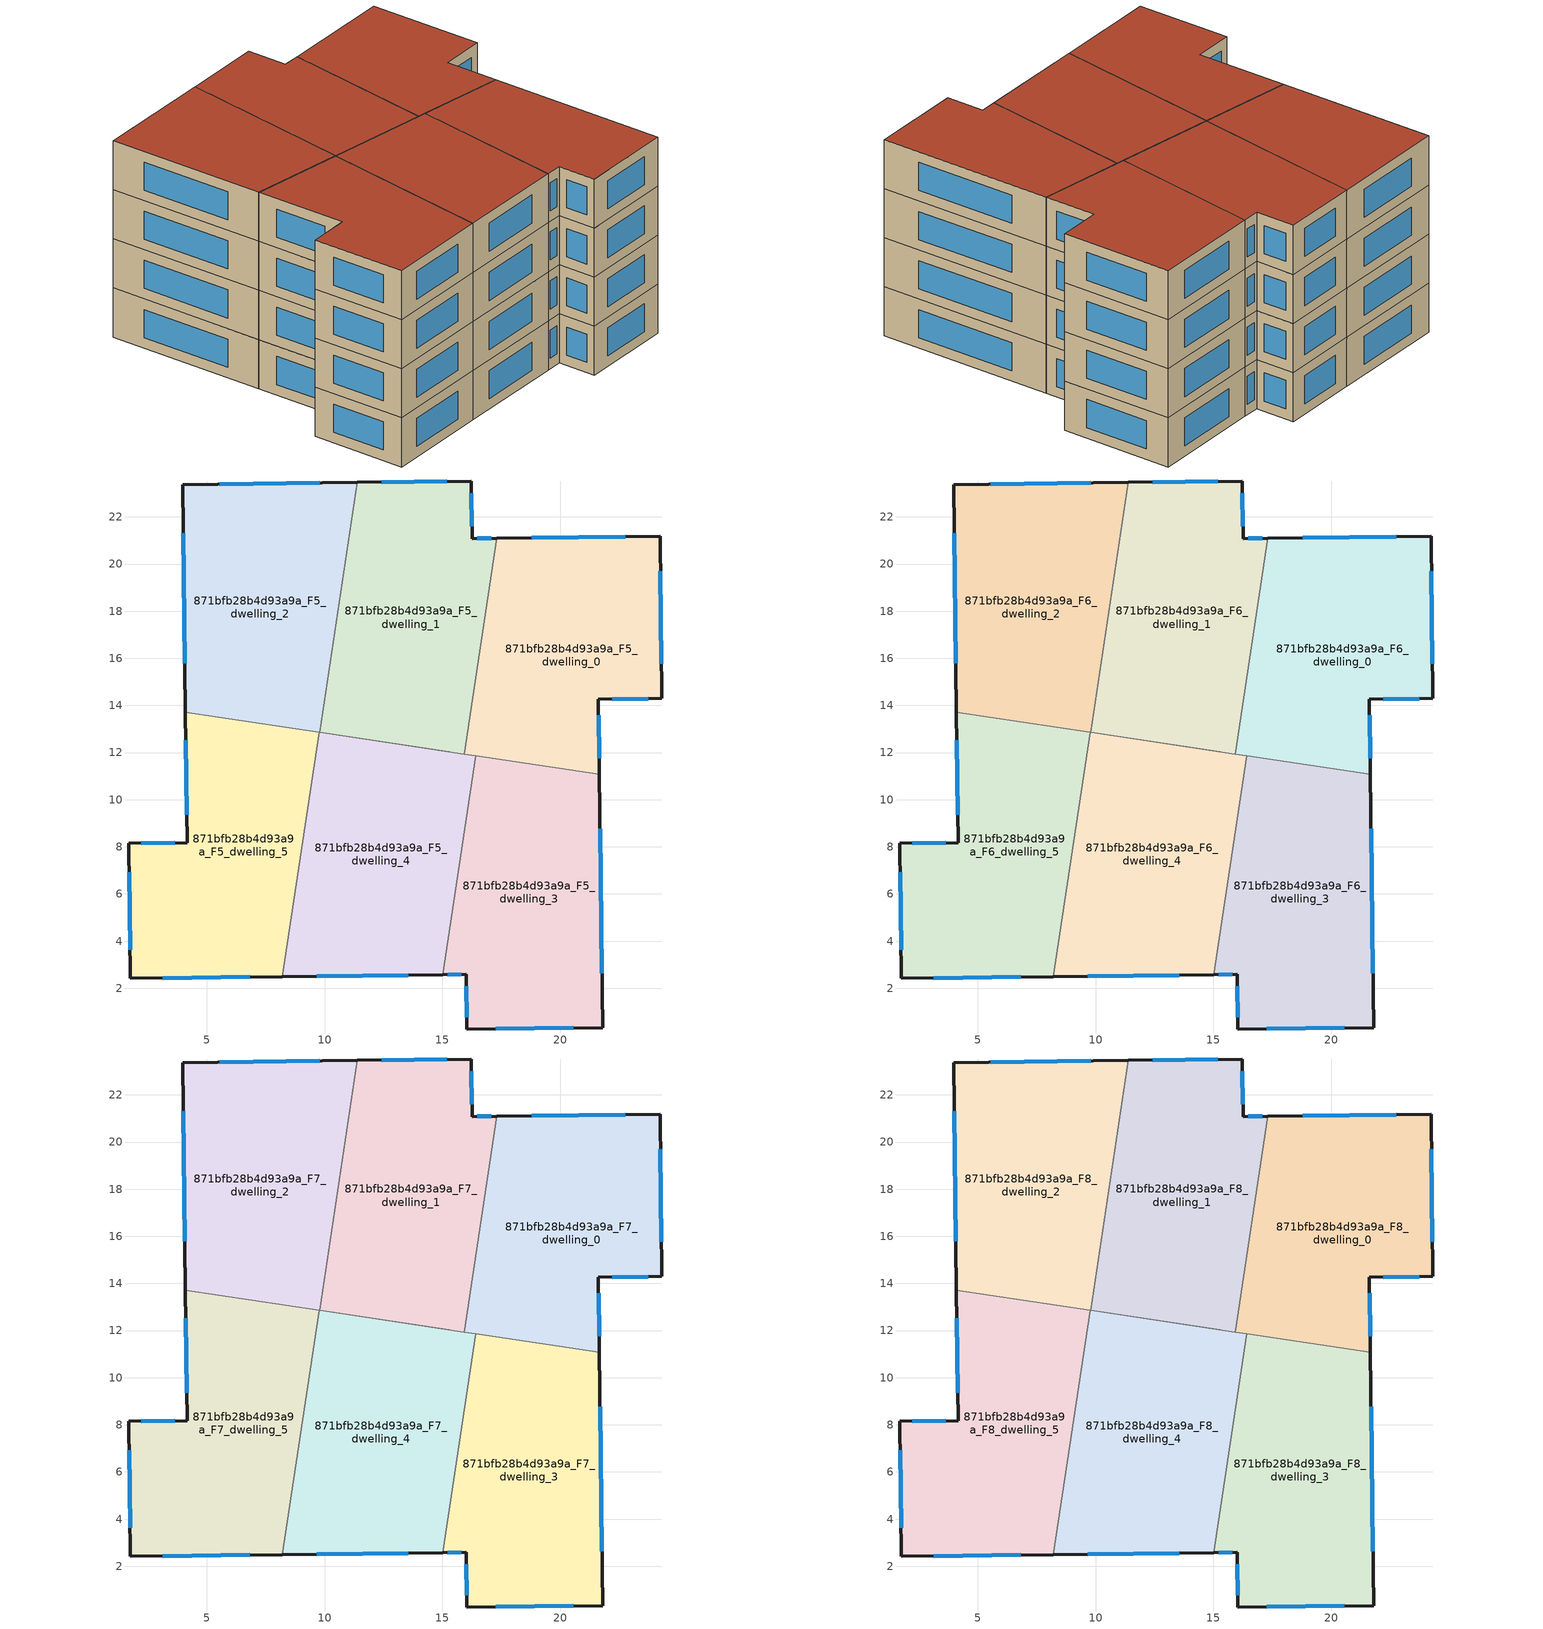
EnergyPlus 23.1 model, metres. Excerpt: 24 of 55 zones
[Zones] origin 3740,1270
871bfb28b4d93a9a_F5_dwelling_0
 floor to 871bfb28b4d93a9a_F4_dwelling_0 (EU_floor_Construction): 24.24,21.18 24.31,14.29 21.62,14.26 21.66,11.07 15.93,11.93 17.31,21.09 z15
 wall outside (EU_wall_Construction): 21.66,11.07 21.62,14.26 24.31,14.29 24.24,21.18 17.31,21.09 z15:18
 wall to 871bfb28b4d93a9a_F5_dwelling_1 (EU_wall_Construction): 17.31,21.09 15.93,11.93 z15:18
 wall to 871bfb28b4d93a9a_F5_dwelling_3 (EU_wall_Construction): 16.41,11.86 21.66,11.07 z15:18
 wall to 871bfb28b4d93a9a_F5_dwelling_4 (EU_wall_Construction): 15.93,11.93 16.41,11.86 z15:18
 window (EU_Window_Construction): 21.65,11.76 21.63,13.58 / 22.75,21.16 18.79,21.11 / 24.3,15.77 24.25,19.7 / 22.2,14.27 23.74,14.29 z15.64:17.36
871bfb28b4d93a9a_F5_dwelling_1
 floor to 871bfb28b4d93a9a_F4_dwelling_1 (EU_floor_Construction): 16.23,23.52 16.26,21.08 17.31,21.09 15.93,11.93 9.79,12.86 11.38,23.46 z15
 wall outside (EU_wall_Construction): 17.31,21.09 16.26,21.08 16.23,23.52 11.38,23.46 z15:18
 wall to 871bfb28b4d93a9a_F5_dwelling_2 (EU_wall_Construction): 11.38,23.46 9.79,12.86 z15:18
 wall to 871bfb28b4d93a9a_F5_dwelling_4 (EU_wall_Construction): 9.79,12.86 15.93,11.93 z15:18
 window (EU_Window_Construction): 15.19,23.51 12.42,23.48 / 16.25,21.61 16.23,23 / 17.08,21.09 16.48,21.08 z15.64:17.36
871bfb28b4d93a9a_F5_dwelling_2
 floor to 871bfb28b4d93a9a_F4_dwelling_2 (EU_floor_Construction): 11.38,23.46 9.79,12.86 4.09,13.71 3.97,23.37 z15
 wall outside (EU_wall_Construction): 11.38,23.46 3.97,23.37 4.09,13.71 z15:18
 wall to 871bfb28b4d93a9a_F5_dwelling_5 (EU_wall_Construction): 4.09,13.71 9.77,12.86 z15:18
 wall adiabatic (EU_wall_Construction): 9.79,12.86 15.28,12.03 / 9.79,12.86 15.28,12.03 z15:18
 wall to 871bfb28b4d93a9a_F5_dwelling_4 (EU_wall_Construction): 9.77,12.86 9.79,12.86 z15:18
 window (EU_Window_Construction): 4,21.3 4.07,15.78 / 9.8,23.44 5.56,23.39 z15.64:17.36
871bfb28b4d93a9a_F5_dwelling_3
 floor to 871bfb28b4d93a9a_F4_dwelling_3 (EU_floor_Construction): 21.66,11.07 21.79,0.33 16.04,0.27 16.02,2.59 15.02,2.58 16.41,11.86 z15
 wall outside (EU_wall_Construction): 15.02,2.58 16.02,2.59 16.04,0.27 21.79,0.33 21.66,11.07 z15:18
 wall to 871bfb28b4d93a9a_F5_dwelling_4 (EU_wall_Construction): 16.41,11.86 15.02,2.58 z15:18
 window (EU_Window_Construction): 21.77,2.63 21.69,8.77 / 17.27,0.28 20.56,0.32 / 16.02,2.09 16.03,0.77 / 15.23,2.58 15.8,2.59 z15.64:17.36
871bfb28b4d93a9a_F5_dwelling_4
 floor to 871bfb28b4d93a9a_F4_dwelling_4 (EU_floor_Construction): 16.41,11.86 15.02,2.58 8.22,2.5 9.77,12.86 z15
 wall outside (EU_wall_Construction): 8.22,2.5 15.02,2.58 z15:18
 wall to 871bfb28b4d93a9a_F5_dwelling_5 (EU_wall_Construction): 9.77,12.86 8.22,2.5 z15:18
 window (EU_Window_Construction): 9.67,2.51 13.56,2.56 z15.64:17.36
871bfb28b4d93a9a_F5_dwelling_5
 floor to 871bfb28b4d93a9a_F4_dwelling_5 (EU_floor_Construction): 9.77,12.86 8.22,2.5 1.76,2.42 1.69,8.14 4.16,8.17 4.09,13.71 z15
 wall outside (EU_wall_Construction): 4.09,13.71 4.16,8.17 1.69,8.14 1.76,2.42 8.22,2.5 z15:18
 window (EU_Window_Construction): 4.11,12.53 4.15,9.36 / 3.14,2.43 6.83,2.48 / 1.7,6.92 1.75,3.64 / 3.63,8.17 2.22,8.15 z15.64:17.36
871bfb28b4d93a9a_F6_dwelling_0
 floor to 871bfb28b4d93a9a_F5_dwelling_0 (EU_floor_Construction): 24.24,21.18 24.31,14.29 21.62,14.26 21.66,11.07 15.93,11.93 17.31,21.09 z18
 wall outside (EU_wall_Construction): 21.66,11.07 21.62,14.26 24.31,14.29 24.24,21.18 17.31,21.09 z18:21
 wall to 871bfb28b4d93a9a_F6_dwelling_1 (EU_wall_Construction): 17.31,21.09 15.93,11.93 z18:21
 wall to 871bfb28b4d93a9a_F6_dwelling_3 (EU_wall_Construction): 16.41,11.86 21.66,11.07 z18:21
 wall to 871bfb28b4d93a9a_F6_dwelling_4 (EU_wall_Construction): 15.93,11.93 16.41,11.86 z18:21
 window (EU_Window_Construction): 21.65,11.76 21.63,13.58 / 22.75,21.16 18.79,21.11 / 24.3,15.77 24.25,19.7 / 22.2,14.27 23.74,14.29 z18.64:20.36
871bfb28b4d93a9a_F6_dwelling_1
 floor to 871bfb28b4d93a9a_F5_dwelling_1 (EU_floor_Construction): 16.23,23.52 16.26,21.08 17.31,21.09 15.93,11.93 9.79,12.86 11.38,23.46 z18
 wall outside (EU_wall_Construction): 17.31,21.09 16.26,21.08 16.23,23.52 11.38,23.46 z18:21
 wall to 871bfb28b4d93a9a_F6_dwelling_2 (EU_wall_Construction): 11.38,23.46 9.79,12.86 z18:21
 wall to 871bfb28b4d93a9a_F6_dwelling_4 (EU_wall_Construction): 9.79,12.86 15.93,11.93 z18:21
 window (EU_Window_Construction): 15.19,23.51 12.42,23.48 / 16.25,21.61 16.23,23 / 17.08,21.09 16.48,21.08 z18.64:20.36
871bfb28b4d93a9a_F6_dwelling_2
 floor to 871bfb28b4d93a9a_F5_dwelling_2 (EU_floor_Construction): 11.38,23.46 9.79,12.86 4.09,13.71 3.97,23.37 z18
 wall outside (EU_wall_Construction): 11.38,23.46 3.97,23.37 4.09,13.71 z18:21
 wall to 871bfb28b4d93a9a_F6_dwelling_5 (EU_wall_Construction): 4.09,13.71 9.77,12.86 z18:21
 wall adiabatic (EU_wall_Construction): 9.79,12.86 15.28,12.03 / 9.79,12.86 15.28,12.03 z18:21
 wall to 871bfb28b4d93a9a_F6_dwelling_4 (EU_wall_Construction): 9.77,12.86 9.79,12.86 z18:21
 window (EU_Window_Construction): 4,21.3 4.07,15.78 / 9.8,23.44 5.56,23.39 z18.64:20.36
871bfb28b4d93a9a_F6_dwelling_3
 floor to 871bfb28b4d93a9a_F5_dwelling_3 (EU_floor_Construction): 21.66,11.07 21.79,0.33 16.04,0.27 16.02,2.59 15.02,2.58 16.41,11.86 z18
 wall outside (EU_wall_Construction): 15.02,2.58 16.02,2.59 16.04,0.27 21.79,0.33 21.66,11.07 z18:21
 wall to 871bfb28b4d93a9a_F6_dwelling_4 (EU_wall_Construction): 16.41,11.86 15.02,2.58 z18:21
 window (EU_Window_Construction): 21.77,2.63 21.69,8.77 / 17.27,0.28 20.56,0.32 / 16.02,2.09 16.03,0.77 / 15.23,2.58 15.8,2.59 z18.64:20.36
871bfb28b4d93a9a_F6_dwelling_4
 floor to 871bfb28b4d93a9a_F5_dwelling_4 (EU_floor_Construction): 16.41,11.86 15.02,2.58 8.22,2.5 9.77,12.86 z18
 wall outside (EU_wall_Construction): 8.22,2.5 15.02,2.58 z18:21
 wall to 871bfb28b4d93a9a_F6_dwelling_5 (EU_wall_Construction): 9.77,12.86 8.22,2.5 z18:21
 window (EU_Window_Construction): 9.67,2.51 13.56,2.56 z18.64:20.36
871bfb28b4d93a9a_F6_dwelling_5
 floor to 871bfb28b4d93a9a_F5_dwelling_5 (EU_floor_Construction): 9.77,12.86 8.22,2.5 1.76,2.42 1.69,8.14 4.16,8.17 4.09,13.71 z18
 wall outside (EU_wall_Construction): 4.09,13.71 4.16,8.17 1.69,8.14 1.76,2.42 8.22,2.5 z18:21
 window (EU_Window_Construction): 4.11,12.53 4.15,9.36 / 3.14,2.43 6.83,2.48 / 1.7,6.92 1.75,3.64 / 3.63,8.17 2.22,8.15 z18.64:20.36
871bfb28b4d93a9a_F7_dwelling_0
 floor to 871bfb28b4d93a9a_F6_dwelling_0 (EU_floor_Construction): 24.24,21.18 24.31,14.29 21.62,14.26 21.66,11.07 15.93,11.93 17.31,21.09 z21
 wall outside (EU_wall_Construction): 21.66,11.07 21.62,14.26 24.31,14.29 24.24,21.18 17.31,21.09 z21:24
 wall to 871bfb28b4d93a9a_F7_dwelling_1 (EU_wall_Construction): 17.31,21.09 15.93,11.93 z21:24
 wall to 871bfb28b4d93a9a_F7_dwelling_3 (EU_wall_Construction): 16.41,11.86 21.66,11.07 z21:24
 wall to 871bfb28b4d93a9a_F7_dwelling_4 (EU_wall_Construction): 15.93,11.93 16.41,11.86 z21:24
 window (EU_Window_Construction): 21.65,11.76 21.63,13.58 / 22.75,21.16 18.79,21.11 / 24.3,15.77 24.25,19.7 / 22.2,14.27 23.74,14.29 z21.64:23.36
871bfb28b4d93a9a_F7_dwelling_1
 floor to 871bfb28b4d93a9a_F6_dwelling_1 (EU_floor_Construction): 16.23,23.52 16.26,21.08 17.31,21.09 15.93,11.93 9.79,12.86 11.38,23.46 z21
 wall outside (EU_wall_Construction): 17.31,21.09 16.26,21.08 16.23,23.52 11.38,23.46 z21:24
 wall to 871bfb28b4d93a9a_F7_dwelling_2 (EU_wall_Construction): 11.38,23.46 9.79,12.86 z21:24
 wall to 871bfb28b4d93a9a_F7_dwelling_4 (EU_wall_Construction): 9.79,12.86 15.93,11.93 z21:24
 window (EU_Window_Construction): 15.19,23.51 12.42,23.48 / 16.25,21.61 16.23,23 / 17.08,21.09 16.48,21.08 z21.64:23.36
871bfb28b4d93a9a_F7_dwelling_2
 floor to 871bfb28b4d93a9a_F6_dwelling_2 (EU_floor_Construction): 11.38,23.46 9.79,12.86 4.09,13.71 3.97,23.37 z21
 wall outside (EU_wall_Construction): 11.38,23.46 3.97,23.37 4.09,13.71 z21:24
 wall to 871bfb28b4d93a9a_F7_dwelling_5 (EU_wall_Construction): 4.09,13.71 9.77,12.86 z21:24
 wall adiabatic (EU_wall_Construction): 9.79,12.86 15.28,12.03 / 9.79,12.86 15.28,12.03 z21:24
 wall to 871bfb28b4d93a9a_F7_dwelling_4 (EU_wall_Construction): 9.77,12.86 9.79,12.86 z21:24
 window (EU_Window_Construction): 4,21.3 4.07,15.78 / 9.8,23.44 5.56,23.39 z21.64:23.36
871bfb28b4d93a9a_F7_dwelling_3
 floor to 871bfb28b4d93a9a_F6_dwelling_3 (EU_floor_Construction): 21.66,11.07 21.79,0.33 16.04,0.27 16.02,2.59 15.02,2.58 16.41,11.86 z21
 wall outside (EU_wall_Construction): 15.02,2.58 16.02,2.59 16.04,0.27 21.79,0.33 21.66,11.07 z21:24
 wall to 871bfb28b4d93a9a_F7_dwelling_4 (EU_wall_Construction): 16.41,11.86 15.02,2.58 z21:24
 window (EU_Window_Construction): 21.77,2.63 21.69,8.77 / 17.27,0.28 20.56,0.32 / 16.02,2.09 16.03,0.77 / 15.23,2.58 15.8,2.59 z21.64:23.36
871bfb28b4d93a9a_F7_dwelling_4
 floor to 871bfb28b4d93a9a_F6_dwelling_4 (EU_floor_Construction): 16.41,11.86 15.02,2.58 8.22,2.5 9.77,12.86 z21
 wall outside (EU_wall_Construction): 8.22,2.5 15.02,2.58 z21:24
 wall to 871bfb28b4d93a9a_F7_dwelling_5 (EU_wall_Construction): 9.77,12.86 8.22,2.5 z21:24
 window (EU_Window_Construction): 9.67,2.51 13.56,2.56 z21.64:23.36
871bfb28b4d93a9a_F7_dwelling_5
 floor to 871bfb28b4d93a9a_F6_dwelling_5 (EU_floor_Construction): 9.77,12.86 8.22,2.5 1.76,2.42 1.69,8.14 4.16,8.17 4.09,13.71 z21
 wall outside (EU_wall_Construction): 4.09,13.71 4.16,8.17 1.69,8.14 1.76,2.42 8.22,2.5 z21:24
 window (EU_Window_Construction): 4.11,12.53 4.15,9.36 / 3.14,2.43 6.83,2.48 / 1.7,6.92 1.75,3.64 / 3.63,8.17 2.22,8.15 z21.64:23.36
871bfb28b4d93a9a_F8_dwelling_0
 floor to 871bfb28b4d93a9a_F7_dwelling_0 (EU_floor_Construction): 24.24,21.18 24.31,14.29 21.62,14.26 21.66,11.07 15.93,11.93 17.31,21.09 z24
 wall outside (EU_wall_Construction): 21.66,11.07 21.62,14.26 24.31,14.29 24.24,21.18 17.31,21.09 z24:27
 wall to 871bfb28b4d93a9a_F8_dwelling_1 (EU_wall_Construction): 17.31,21.09 15.93,11.93 z24:27
 wall to 871bfb28b4d93a9a_F8_dwelling_3 (EU_wall_Construction): 16.41,11.86 21.66,11.07 z24:27
 wall to 871bfb28b4d93a9a_F8_dwelling_4 (EU_wall_Construction): 15.93,11.93 16.41,11.86 z24:27
 window (EU_Window_Construction): 21.65,11.76 21.63,13.58 / 22.75,21.16 18.79,21.11 / 24.3,15.77 24.25,19.7 / 22.2,14.27 23.74,14.29 z24.64:26.36
 roof outside (EU_roof_Construction): 21.66,11.07 21.62,14.26 24.31,14.29 24.24,21.18 17.31,21.09 15.93,11.93 z27
871bfb28b4d93a9a_F8_dwelling_1
 floor to 871bfb28b4d93a9a_F7_dwelling_1 (EU_floor_Construction): 16.23,23.52 16.26,21.08 17.31,21.09 15.93,11.93 9.79,12.86 11.38,23.46 z24
 wall outside (EU_wall_Construction): 17.31,21.09 16.26,21.08 16.23,23.52 11.38,23.46 z24:27
 wall to 871bfb28b4d93a9a_F8_dwelling_2 (EU_wall_Construction): 11.38,23.46 9.79,12.86 z24:27
 wall to 871bfb28b4d93a9a_F8_dwelling_4 (EU_wall_Construction): 9.79,12.86 15.93,11.93 z24:27
 window (EU_Window_Construction): 15.19,23.51 12.42,23.48 / 16.25,21.61 16.23,23 / 17.08,21.09 16.48,21.08 z24.64:26.36
 roof outside (EU_roof_Construction): 15.93,11.93 17.31,21.09 16.26,21.08 16.23,23.52 11.38,23.46 9.79,12.86 z27
871bfb28b4d93a9a_F8_dwelling_2
 floor to 871bfb28b4d93a9a_F7_dwelling_2 (EU_floor_Construction): 11.38,23.46 9.79,12.86 4.09,13.71 3.97,23.37 z24
 wall outside (EU_wall_Construction): 11.38,23.46 3.97,23.37 4.09,13.71 z24:27
 wall to 871bfb28b4d93a9a_F8_dwelling_5 (EU_wall_Construction): 4.09,13.71 9.77,12.86 z24:27
 wall adiabatic (EU_wall_Construction): 9.79,12.86 15.28,12.03 / 9.79,12.86 15.28,12.03 z24:27
 wall to 871bfb28b4d93a9a_F8_dwelling_4 (EU_wall_Construction): 9.77,12.86 9.79,12.86 z24:27
 window (EU_Window_Construction): 4,21.3 4.07,15.78 / 9.8,23.44 5.56,23.39 z24.64:26.36
 roof outside (EU_roof_Construction): 9.79,12.86 11.38,23.46 3.97,23.37 4.09,13.71 z27
871bfb28b4d93a9a_F8_dwelling_3
 floor to 871bfb28b4d93a9a_F7_dwelling_3 (EU_floor_Construction): 21.66,11.07 21.79,0.33 16.04,0.27 16.02,2.59 15.02,2.58 16.41,11.86 z24
 wall outside (EU_wall_Construction): 15.02,2.58 16.02,2.59 16.04,0.27 21.79,0.33 21.66,11.07 z24:27
 wall to 871bfb28b4d93a9a_F8_dwelling_4 (EU_wall_Construction): 16.41,11.86 15.02,2.58 z24:27
 window (EU_Window_Construction): 21.77,2.63 21.69,8.77 / 17.27,0.28 20.56,0.32 / 16.02,2.09 16.03,0.77 / 15.23,2.58 15.8,2.59 z24.64:26.36
 roof outside (EU_roof_Construction): 21.79,0.33 21.66,11.07 16.41,11.86 15.02,2.58 16.02,2.59 16.04,0.27 z27
871bfb28b4d93a9a_F8_dwelling_4
 floor to 871bfb28b4d93a9a_F7_dwelling_4 (EU_floor_Construction): 16.41,11.86 15.02,2.58 8.22,2.5 9.77,12.86 z24
 wall outside (EU_wall_Construction): 8.22,2.5 15.02,2.58 z24:27
 wall to 871bfb28b4d93a9a_F8_dwelling_5 (EU_wall_Construction): 9.77,12.86 8.22,2.5 z24:27
 window (EU_Window_Construction): 9.67,2.51 13.56,2.56 z24.64:26.36
 roof outside (EU_roof_Construction): 15.02,2.58 16.41,11.86 9.77,12.86 8.22,2.5 z27
871bfb28b4d93a9a_F8_dwelling_5
 floor to 871bfb28b4d93a9a_F7_dwelling_5 (EU_floor_Construction): 9.77,12.86 8.22,2.5 1.76,2.42 1.69,8.14 4.16,8.17 4.09,13.71 z24
 wall outside (EU_wall_Construction): 4.09,13.71 4.16,8.17 1.69,8.14 1.76,2.42 8.22,2.5 z24:27
 window (EU_Window_Construction): 4.11,12.53 4.15,9.36 / 3.14,2.43 6.83,2.48 / 1.7,6.92 1.75,3.64 / 3.63,8.17 2.22,8.15 z24.64:26.36
 roof outside (EU_roof_Construction): 8.22,2.5 9.77,12.86 4.09,13.71 4.16,8.17 1.69,8.14 1.76,2.42 z27
[Building]
EU S2 Campaign: North Axis=0; Terrain=City; Solar Distribution=FullExterior
[Site:Location]
Yerevan-Zvartnots.Intl.AP: Latitude=40.15; Longitude=44.383; Time Zone=4; Elevation=854
[SizingPeriod:WeatherFileDays]
AnnualSizingPeriod: Begin Month=1; Begin Day of Month=1; End Month=12; End Day of Month=31; Day of Week for Start Day=Monday; Use Weather File Daylight Saving Period=No; Use Weather File Rain and Snow Indicators=No
[MATERIAL]
EU_InternalMass_Material: Roughness=MediumRough; Thickness=0.1; Conductivity=1; Density=1800; Specific Heat=900; Thermal Absorptance=0.9; Solar Absorptance=0.7; Visible Absorptance=0.7
[MATERIAL:NOMASS] Roughness=MediumRough; Thermal Absorptance=0.9; Solar Absorptance=0.7; Visible Absorptance=0.7
Name | Thermal Resistance
EU_wall_NoMass | 1.05043
EU_roof_NoMass | 1.45357
EU_floor_NoMass | 0.478065
[WINDOWMATERIAL:SIMPLEGLAZINGSYSTEM]
EU_Window_SimpleGlazing: UFactor=2.5566; Solar Heat Gain Coefficient=0.75; Visible Transmittance=0.75
[CONSTRUCTION]
EU_wall_Construction: EU_wall_NoMass
EU_roof_Construction: EU_roof_NoMass
EU_floor_Construction: EU_floor_NoMass
EU_Window_Construction: EU_Window_SimpleGlazing
EU_InternalMass_Construction: EU_InternalMass_Material
[ZONE] Type=1; Multiplier=1; Ceiling Height=autocalculate; Floor Area=autocalculate; Part of Total Floor Area=Yes
Name | Volume
871bfb28b4d93a9a_F5_dwelling_0; 871bfb28b4d93a9a_F6_dwelling_0; 871bfb28b4d93a9a_F7_dwelling_0; 871bfb28b4d93a9a_F8_dwelling_0 | 200.068
871bfb28b4d93a9a_F5_dwelling_1; 871bfb28b4d93a9a_F6_dwelling_1; 871bfb28b4d93a9a_F7_dwelling_1; 871bfb28b4d93a9a_F8_dwelling_1 | 200.089
871bfb28b4d93a9a_F5_dwelling_2; 871bfb28b4d93a9a_F6_dwelling_2; 871bfb28b4d93a9a_F7_dwelling_2; 871bfb28b4d93a9a_F8_dwelling_2 | 200.0625
871bfb28b4d93a9a_F5_dwelling_3; 871bfb28b4d93a9a_F6_dwelling_3; 871bfb28b4d93a9a_F7_dwelling_3; 871bfb28b4d93a9a_F8_dwelling_3 | 200.062
871bfb28b4d93a9a_F5_dwelling_4; 871bfb28b4d93a9a_F6_dwelling_4; 871bfb28b4d93a9a_F7_dwelling_4; 871bfb28b4d93a9a_F8_dwelling_4 | 200.063
871bfb28b4d93a9a_F5_dwelling_5; 871bfb28b4d93a9a_F6_dwelling_5; 871bfb28b4d93a9a_F7_dwelling_5; 871bfb28b4d93a9a_F8_dwelling_5 | 200.081
[INTERNALMASS] Construction=EU_InternalMass_Construction
Name | Zone or ZoneList | Surface Area
871bfb28b4d93a9a_F5_dwelling_0_EU_InternalMass | 871bfb28b4d93a9a_F5_dwelling_0 | 66.6894
871bfb28b4d93a9a_F5_dwelling_1_EU_InternalMass | 871bfb28b4d93a9a_F5_dwelling_1 | 66.6963
871bfb28b4d93a9a_F5_dwelling_2_EU_InternalMass | 871bfb28b4d93a9a_F5_dwelling_2 | 66.6895
871bfb28b4d93a9a_F5_dwelling_3_EU_InternalMass | 871bfb28b4d93a9a_F5_dwelling_3 | 66.6873
871bfb28b4d93a9a_F5_dwelling_4_EU_InternalMass | 871bfb28b4d93a9a_F5_dwelling_4 | 66.6877
871bfb28b4d93a9a_F5_dwelling_5_EU_InternalMass | 871bfb28b4d93a9a_F5_dwelling_5 | 66.6934
871bfb28b4d93a9a_F6_dwelling_0_EU_InternalMass | 871bfb28b4d93a9a_F6_dwelling_0 | 66.6894
871bfb28b4d93a9a_F6_dwelling_1_EU_InternalMass | 871bfb28b4d93a9a_F6_dwelling_1 | 66.6963
871bfb28b4d93a9a_F6_dwelling_2_EU_InternalMass | 871bfb28b4d93a9a_F6_dwelling_2 | 66.6895
871bfb28b4d93a9a_F6_dwelling_3_EU_InternalMass | 871bfb28b4d93a9a_F6_dwelling_3 | 66.6873
871bfb28b4d93a9a_F6_dwelling_4_EU_InternalMass | 871bfb28b4d93a9a_F6_dwelling_4 | 66.6877
871bfb28b4d93a9a_F6_dwelling_5_EU_InternalMass | 871bfb28b4d93a9a_F6_dwelling_5 | 66.6934
871bfb28b4d93a9a_F7_dwelling_0_EU_InternalMass | 871bfb28b4d93a9a_F7_dwelling_0 | 66.6894
871bfb28b4d93a9a_F7_dwelling_1_EU_InternalMass | 871bfb28b4d93a9a_F7_dwelling_1 | 66.6963
871bfb28b4d93a9a_F7_dwelling_2_EU_InternalMass | 871bfb28b4d93a9a_F7_dwelling_2 | 66.6895
871bfb28b4d93a9a_F7_dwelling_3_EU_InternalMass | 871bfb28b4d93a9a_F7_dwelling_3 | 66.6873
871bfb28b4d93a9a_F7_dwelling_4_EU_InternalMass | 871bfb28b4d93a9a_F7_dwelling_4 | 66.6877
871bfb28b4d93a9a_F7_dwelling_5_EU_InternalMass | 871bfb28b4d93a9a_F7_dwelling_5 | 66.6934
871bfb28b4d93a9a_F8_dwelling_0_EU_InternalMass | 871bfb28b4d93a9a_F8_dwelling_0 | 66.6894
871bfb28b4d93a9a_F8_dwelling_1_EU_InternalMass | 871bfb28b4d93a9a_F8_dwelling_1 | 66.6963
871bfb28b4d93a9a_F8_dwelling_2_EU_InternalMass | 871bfb28b4d93a9a_F8_dwelling_2 | 66.6895
871bfb28b4d93a9a_F8_dwelling_3_EU_InternalMass | 871bfb28b4d93a9a_F8_dwelling_3 | 66.6873
871bfb28b4d93a9a_F8_dwelling_4_EU_InternalMass | 871bfb28b4d93a9a_F8_dwelling_4 | 66.6877
871bfb28b4d93a9a_F8_dwelling_5_EU_InternalMass | 871bfb28b4d93a9a_F8_dwelling_5 | 66.6934
[OTHEREQUIPMENT] Fuel Type=Electricity; Design Level Calculation Method=Watts/Area; Power per Zone Floor Area=1; Fraction Latent=0; Fraction Radiant=0; Fraction Lost=0; Carbon Dioxide Generation Rate=0; EndUse Subcategory=EU_Step8_InternalGains
Name | Zone or ZoneList or Space or SpaceList | Schedule
EU_Step8_InternalGain_871bfb28b4d93a9a_F5_dwelling_0_f000 | 871bfb28b4d93a9a_F5_dwelling_0 | EU_Step8_GainSchedule_871bfb28b4d93a9a_F5_dwelling_0_f000
EU_Step8_InternalGain_871bfb28b4d93a9a_F5_dwelling_1_f000 | 871bfb28b4d93a9a_F5_dwelling_1 | EU_Step8_GainSchedule_871bfb28b4d93a9a_F5_dwelling_1_f000
EU_Step8_InternalGain_871bfb28b4d93a9a_F5_dwelling_2_f000 | 871bfb28b4d93a9a_F5_dwelling_2 | EU_Step8_GainSchedule_871bfb28b4d93a9a_F5_dwelling_2_f000
EU_Step8_InternalGain_871bfb28b4d93a9a_F5_dwelling_3_f000 | 871bfb28b4d93a9a_F5_dwelling_3 | EU_Step8_GainSchedule_871bfb28b4d93a9a_F5_dwelling_3_f000
EU_Step8_InternalGain_871bfb28b4d93a9a_F5_dwelling_4_f000 | 871bfb28b4d93a9a_F5_dwelling_4 | EU_Step8_GainSchedule_871bfb28b4d93a9a_F5_dwelling_4_f000
EU_Step8_InternalGain_871bfb28b4d93a9a_F5_dwelling_5_f000 | 871bfb28b4d93a9a_F5_dwelling_5 | EU_Step8_GainSchedule_871bfb28b4d93a9a_F5_dwelling_5_f000
EU_Step8_InternalGain_871bfb28b4d93a9a_F6_dwelling_0_f000 | 871bfb28b4d93a9a_F6_dwelling_0 | EU_Step8_GainSchedule_871bfb28b4d93a9a_F6_dwelling_0_f000
EU_Step8_InternalGain_871bfb28b4d93a9a_F6_dwelling_1_f000 | 871bfb28b4d93a9a_F6_dwelling_1 | EU_Step8_GainSchedule_871bfb28b4d93a9a_F6_dwelling_1_f000
EU_Step8_InternalGain_871bfb28b4d93a9a_F6_dwelling_2_f000 | 871bfb28b4d93a9a_F6_dwelling_2 | EU_Step8_GainSchedule_871bfb28b4d93a9a_F6_dwelling_2_f000
EU_Step8_InternalGain_871bfb28b4d93a9a_F6_dwelling_3_f000 | 871bfb28b4d93a9a_F6_dwelling_3 | EU_Step8_GainSchedule_871bfb28b4d93a9a_F6_dwelling_3_f000
EU_Step8_InternalGain_871bfb28b4d93a9a_F6_dwelling_4_f000 | 871bfb28b4d93a9a_F6_dwelling_4 | EU_Step8_GainSchedule_871bfb28b4d93a9a_F6_dwelling_4_f000
EU_Step8_InternalGain_871bfb28b4d93a9a_F6_dwelling_5_f000 | 871bfb28b4d93a9a_F6_dwelling_5 | EU_Step8_GainSchedule_871bfb28b4d93a9a_F6_dwelling_5_f000
EU_Step8_InternalGain_871bfb28b4d93a9a_F7_dwelling_0_f000 | 871bfb28b4d93a9a_F7_dwelling_0 | EU_Step8_GainSchedule_871bfb28b4d93a9a_F7_dwelling_0_f000
EU_Step8_InternalGain_871bfb28b4d93a9a_F7_dwelling_1_f000 | 871bfb28b4d93a9a_F7_dwelling_1 | EU_Step8_GainSchedule_871bfb28b4d93a9a_F7_dwelling_1_f000
EU_Step8_InternalGain_871bfb28b4d93a9a_F7_dwelling_2_f000 | 871bfb28b4d93a9a_F7_dwelling_2 | EU_Step8_GainSchedule_871bfb28b4d93a9a_F7_dwelling_2_f000
EU_Step8_InternalGain_871bfb28b4d93a9a_F7_dwelling_3_f000 | 871bfb28b4d93a9a_F7_dwelling_3 | EU_Step8_GainSchedule_871bfb28b4d93a9a_F7_dwelling_3_f000
EU_Step8_InternalGain_871bfb28b4d93a9a_F7_dwelling_4_f000 | 871bfb28b4d93a9a_F7_dwelling_4 | EU_Step8_GainSchedule_871bfb28b4d93a9a_F7_dwelling_4_f000
EU_Step8_InternalGain_871bfb28b4d93a9a_F7_dwelling_5_f000 | 871bfb28b4d93a9a_F7_dwelling_5 | EU_Step8_GainSchedule_871bfb28b4d93a9a_F7_dwelling_5_f000
EU_Step8_InternalGain_871bfb28b4d93a9a_F8_dwelling_0_f000 | 871bfb28b4d93a9a_F8_dwelling_0 | EU_Step8_GainSchedule_871bfb28b4d93a9a_F8_dwelling_0_f000
EU_Step8_InternalGain_871bfb28b4d93a9a_F8_dwelling_1_f000 | 871bfb28b4d93a9a_F8_dwelling_1 | EU_Step8_GainSchedule_871bfb28b4d93a9a_F8_dwelling_1_f000
EU_Step8_InternalGain_871bfb28b4d93a9a_F8_dwelling_2_f000 | 871bfb28b4d93a9a_F8_dwelling_2 | EU_Step8_GainSchedule_871bfb28b4d93a9a_F8_dwelling_2_f000
EU_Step8_InternalGain_871bfb28b4d93a9a_F8_dwelling_3_f000 | 871bfb28b4d93a9a_F8_dwelling_3 | EU_Step8_GainSchedule_871bfb28b4d93a9a_F8_dwelling_3_f000
EU_Step8_InternalGain_871bfb28b4d93a9a_F8_dwelling_4_f000 | 871bfb28b4d93a9a_F8_dwelling_4 | EU_Step8_GainSchedule_871bfb28b4d93a9a_F8_dwelling_4_f000
EU_Step8_InternalGain_871bfb28b4d93a9a_F8_dwelling_5_f000 | 871bfb28b4d93a9a_F8_dwelling_5 | EU_Step8_GainSchedule_871bfb28b4d93a9a_F8_dwelling_5_f000
[ZONEVENTILATION:DESIGNFLOWRATE] Schedule=EU_AlwaysOn; Design Flow Rate Calculation Method=AirChanges/Hour; Air Changes per Hour=0.557805; Ventilation Type=Natural; Fan Pressure Rise=0; Fan Total Efficiency=1; Constant Term Coefficient=1; Temperature Term Coefficient=0; Velocity Term Coefficient=0; Velocity Squared Term Coefficient=0; Minimum Indoor Temperature=-100; Maximum Indoor Temperature=100; Delta Temperature=-100; Minimum Outdoor Temperature=-100; Maximum Outdoor Temperature=100; Maximum Wind Speed=40
Name | Zone or ZoneList or Space or SpaceList
EU_ConstantAir_871bfb28b4d93a9a_F5_dwelling_0 | 871bfb28b4d93a9a_F5_dwelling_0
EU_ConstantAir_871bfb28b4d93a9a_F5_dwelling_1 | 871bfb28b4d93a9a_F5_dwelling_1
EU_ConstantAir_871bfb28b4d93a9a_F5_dwelling_2 | 871bfb28b4d93a9a_F5_dwelling_2
EU_ConstantAir_871bfb28b4d93a9a_F5_dwelling_3 | 871bfb28b4d93a9a_F5_dwelling_3
EU_ConstantAir_871bfb28b4d93a9a_F5_dwelling_4 | 871bfb28b4d93a9a_F5_dwelling_4
EU_ConstantAir_871bfb28b4d93a9a_F5_dwelling_5 | 871bfb28b4d93a9a_F5_dwelling_5
EU_ConstantAir_871bfb28b4d93a9a_F6_dwelling_0 | 871bfb28b4d93a9a_F6_dwelling_0
EU_ConstantAir_871bfb28b4d93a9a_F6_dwelling_1 | 871bfb28b4d93a9a_F6_dwelling_1
EU_ConstantAir_871bfb28b4d93a9a_F6_dwelling_2 | 871bfb28b4d93a9a_F6_dwelling_2
EU_ConstantAir_871bfb28b4d93a9a_F6_dwelling_3 | 871bfb28b4d93a9a_F6_dwelling_3
EU_ConstantAir_871bfb28b4d93a9a_F6_dwelling_4 | 871bfb28b4d93a9a_F6_dwelling_4
EU_ConstantAir_871bfb28b4d93a9a_F6_dwelling_5 | 871bfb28b4d93a9a_F6_dwelling_5
EU_ConstantAir_871bfb28b4d93a9a_F7_dwelling_0 | 871bfb28b4d93a9a_F7_dwelling_0
EU_ConstantAir_871bfb28b4d93a9a_F7_dwelling_1 | 871bfb28b4d93a9a_F7_dwelling_1
EU_ConstantAir_871bfb28b4d93a9a_F7_dwelling_2 | 871bfb28b4d93a9a_F7_dwelling_2
EU_ConstantAir_871bfb28b4d93a9a_F7_dwelling_3 | 871bfb28b4d93a9a_F7_dwelling_3
EU_ConstantAir_871bfb28b4d93a9a_F7_dwelling_4 | 871bfb28b4d93a9a_F7_dwelling_4
EU_ConstantAir_871bfb28b4d93a9a_F7_dwelling_5 | 871bfb28b4d93a9a_F7_dwelling_5
EU_ConstantAir_871bfb28b4d93a9a_F8_dwelling_0 | 871bfb28b4d93a9a_F8_dwelling_0
EU_ConstantAir_871bfb28b4d93a9a_F8_dwelling_1 | 871bfb28b4d93a9a_F8_dwelling_1
EU_ConstantAir_871bfb28b4d93a9a_F8_dwelling_2 | 871bfb28b4d93a9a_F8_dwelling_2
EU_ConstantAir_871bfb28b4d93a9a_F8_dwelling_3 | 871bfb28b4d93a9a_F8_dwelling_3
EU_ConstantAir_871bfb28b4d93a9a_F8_dwelling_4 | 871bfb28b4d93a9a_F8_dwelling_4
EU_ConstantAir_871bfb28b4d93a9a_F8_dwelling_5 | 871bfb28b4d93a9a_F8_dwelling_5
[HVACTEMPLATE:THERMOSTAT] Constant Heating Setpoint=20; Constant Cooling Setpoint=50
EU_HeatOnly_871bfb28b4d93a9a_F0_dwelling_0; EU_HeatOnly_871bfb28b4d93a9a_F0_dwelling_1; EU_HeatOnly_871bfb28b4d93a9a_F0_dwelling_2; EU_HeatOnly_871bfb28b4d93a9a_F0_dwelling_3; EU_HeatOnly_871bfb28b4d93a9a_F0_dwelling_4; EU_HeatOnly_871bfb28b4d93a9a_F0_dwelling_5; EU_HeatOnly_871bfb28b4d93a9a_F0_dwelling_6; EU_HeatOnly_871bfb28b4d93a9a_F1_dwelling_0; EU_HeatOnly_871bfb28b4d93a9a_F1_dwelling_1; EU_HeatOnly_871bfb28b4d93a9a_F1_dwelling_2; EU_HeatOnly_871bfb28b4d93a9a_F1_dwelling_3; EU_HeatOnly_871bfb28b4d93a9a_F1_dwelling_4; EU_HeatOnly_871bfb28b4d93a9a_F1_dwelling_5; EU_HeatOnly_871bfb28b4d93a9a_F2_dwelling_0; EU_HeatOnly_871bfb28b4d93a9a_F2_dwelling_1; EU_HeatOnly_871bfb28b4d93a9a_F2_dwelling_2; EU_HeatOnly_871bfb28b4d93a9a_F2_dwelling_3; EU_HeatOnly_871bfb28b4d93a9a_F2_dwelling_4; EU_HeatOnly_871bfb28b4d93a9a_F2_dwelling_5; EU_HeatOnly_871bfb28b4d93a9a_F3_dwelling_0; EU_HeatOnly_871bfb28b4d93a9a_F3_dwelling_1; EU_HeatOnly_871bfb28b4d93a9a_F3_dwelling_2; EU_HeatOnly_871bfb28b4d93a9a_F3_dwelling_3; EU_HeatOnly_871bfb28b4d93a9a_F3_dwelling_4; EU_HeatOnly_871bfb28b4d93a9a_F3_dwelling_5; EU_HeatOnly_871bfb28b4d93a9a_F4_dwelling_0; EU_HeatOnly_871bfb28b4d93a9a_F4_dwelling_1; EU_HeatOnly_871bfb28b4d93a9a_F4_dwelling_2; EU_HeatOnly_871bfb28b4d93a9a_F4_dwelling_3; EU_HeatOnly_871bfb28b4d93a9a_F4_dwelling_4; EU_HeatOnly_871bfb28b4d93a9a_F4_dwelling_5; EU_HeatOnly_871bfb28b4d93a9a_F5_dwelling_0; EU_HeatOnly_871bfb28b4d93a9a_F5_dwelling_1; EU_HeatOnly_871bfb28b4d93a9a_F5_dwelling_2; EU_HeatOnly_871bfb28b4d93a9a_F5_dwelling_3; EU_HeatOnly_871bfb28b4d93a9a_F5_dwelling_4; EU_HeatOnly_871bfb28b4d93a9a_F5_dwelling_5; EU_HeatOnly_871bfb28b4d93a9a_F6_dwelling_0; EU_HeatOnly_871bfb28b4d93a9a_F6_dwelling_1; EU_HeatOnly_871bfb28b4d93a9a_F6_dwelling_2; EU_HeatOnly_871bfb28b4d93a9a_F6_dwelling_3; EU_HeatOnly_871bfb28b4d93a9a_F6_dwelling_4; EU_HeatOnly_871bfb28b4d93a9a_F6_dwelling_5; EU_HeatOnly_871bfb28b4d93a9a_F7_dwelling_0; EU_HeatOnly_871bfb28b4d93a9a_F7_dwelling_1; EU_HeatOnly_871bfb28b4d93a9a_F7_dwelling_2; EU_HeatOnly_871bfb28b4d93a9a_F7_dwelling_3; EU_HeatOnly_871bfb28b4d93a9a_F7_dwelling_4; EU_HeatOnly_871bfb28b4d93a9a_F7_dwelling_5; EU_HeatOnly_871bfb28b4d93a9a_F8_dwelling_0; EU_HeatOnly_871bfb28b4d93a9a_F8_dwelling_1; EU_HeatOnly_871bfb28b4d93a9a_F8_dwelling_2; EU_HeatOnly_871bfb28b4d93a9a_F8_dwelling_3; EU_HeatOnly_871bfb28b4d93a9a_F8_dwelling_4; EU_HeatOnly_871bfb28b4d93a9a_F8_dwelling_5
[HVACTEMPLATE:ZONE:IDEALLOADSAIRSYSTEM] System Availability Schedule=EU_AlwaysOn; Maximum Heating Supply Air Temperature=50; Minimum Cooling Supply Air Temperature=13; Maximum Heating Supply Air Humidity Ratio=0.0156; Minimum Cooling Supply Air Humidity Ratio=0.0077; Heating Limit=NoLimit; Cooling Limit=NoLimit; Heating Availability Schedule=EU_AlwaysOn; Cooling Availability Schedule=EU_CoolingOff; Dehumidification Control Type=ConstantSensibleHeatRatio; Cooling Sensible Heat Ratio=0.7; Dehumidification Setpoint=60; Humidification Control Type=None; Humidification Setpoint=30; Outdoor Air Method=None; Outdoor Air Flow Rate per Person=0.00944; Outdoor Air Flow Rate per Zone Floor Area=0; Outdoor Air Flow Rate per Zone=0; Demand Controlled Ventilation Type=None; Outdoor Air Economizer Type=NoEconomizer; Heat Recovery Type=None; Sensible Heat Recovery Effectiveness=0.7; Latent Heat Recovery Effectiveness=0.65
Name | Template Thermostat
871bfb28b4d93a9a_F5_dwelling_0 | EU_HeatOnly_871bfb28b4d93a9a_F5_dwelling_0
871bfb28b4d93a9a_F5_dwelling_1 | EU_HeatOnly_871bfb28b4d93a9a_F5_dwelling_1
871bfb28b4d93a9a_F5_dwelling_2 | EU_HeatOnly_871bfb28b4d93a9a_F5_dwelling_2
871bfb28b4d93a9a_F5_dwelling_3 | EU_HeatOnly_871bfb28b4d93a9a_F5_dwelling_3
871bfb28b4d93a9a_F5_dwelling_4 | EU_HeatOnly_871bfb28b4d93a9a_F5_dwelling_4
871bfb28b4d93a9a_F5_dwelling_5 | EU_HeatOnly_871bfb28b4d93a9a_F5_dwelling_5
871bfb28b4d93a9a_F6_dwelling_0 | EU_HeatOnly_871bfb28b4d93a9a_F6_dwelling_0
871bfb28b4d93a9a_F6_dwelling_1 | EU_HeatOnly_871bfb28b4d93a9a_F6_dwelling_1
871bfb28b4d93a9a_F6_dwelling_2 | EU_HeatOnly_871bfb28b4d93a9a_F6_dwelling_2
871bfb28b4d93a9a_F6_dwelling_3 | EU_HeatOnly_871bfb28b4d93a9a_F6_dwelling_3
871bfb28b4d93a9a_F6_dwelling_4 | EU_HeatOnly_871bfb28b4d93a9a_F6_dwelling_4
871bfb28b4d93a9a_F6_dwelling_5 | EU_HeatOnly_871bfb28b4d93a9a_F6_dwelling_5
871bfb28b4d93a9a_F7_dwelling_0 | EU_HeatOnly_871bfb28b4d93a9a_F7_dwelling_0
871bfb28b4d93a9a_F7_dwelling_1 | EU_HeatOnly_871bfb28b4d93a9a_F7_dwelling_1
871bfb28b4d93a9a_F7_dwelling_2 | EU_HeatOnly_871bfb28b4d93a9a_F7_dwelling_2
871bfb28b4d93a9a_F7_dwelling_3 | EU_HeatOnly_871bfb28b4d93a9a_F7_dwelling_3
871bfb28b4d93a9a_F7_dwelling_4 | EU_HeatOnly_871bfb28b4d93a9a_F7_dwelling_4
871bfb28b4d93a9a_F7_dwelling_5 | EU_HeatOnly_871bfb28b4d93a9a_F7_dwelling_5
871bfb28b4d93a9a_F8_dwelling_0 | EU_HeatOnly_871bfb28b4d93a9a_F8_dwelling_0
871bfb28b4d93a9a_F8_dwelling_1 | EU_HeatOnly_871bfb28b4d93a9a_F8_dwelling_1
871bfb28b4d93a9a_F8_dwelling_2 | EU_HeatOnly_871bfb28b4d93a9a_F8_dwelling_2
871bfb28b4d93a9a_F8_dwelling_3 | EU_HeatOnly_871bfb28b4d93a9a_F8_dwelling_3
871bfb28b4d93a9a_F8_dwelling_4 | EU_HeatOnly_871bfb28b4d93a9a_F8_dwelling_4
871bfb28b4d93a9a_F8_dwelling_5 | EU_HeatOnly_871bfb28b4d93a9a_F8_dwelling_5
[SIZING:ZONE] Zone Cooling Design Supply Air Temperature Input Method=SupplyAirTemperature; Zone Cooling Design Supply Air Temperature=13; Zone Heating Design Supply Air Temperature Input Method=SupplyAirTemperature; Zone Heating Design Supply Air Temperature=50; Zone Cooling Design Supply Air Humidity Ratio=0.008; Zone Heating Design Supply Air Humidity Ratio=0.008; Cooling Design Air Flow Method=DesignDay; Cooling Design Air Flow Rate=0; Cooling Minimum Air Flow per Zone Floor Area=0.000762; Cooling Minimum Air Flow=0; Cooling Minimum Air Flow Fraction=0.2; Heating Design Air Flow Method=DesignDay; Heating Design Air Flow Rate=0; Heating Maximum Air Flow per Zone Floor Area=0.002032; Heating Maximum Air Flow=0.141576; Heating Maximum Air Flow Fraction=0.3; Account for Dedicated Outdoor Air System=No; Dedicated Outdoor Air System Control Strategy=NeutralSupplyAir; Dedicated Outdoor Air Low Setpoint Temperature for Design=autosize; Dedicated Outdoor Air High Setpoint Temperature for Design=autosize; Zone Load Sizing Method=Sensible Load Only No Latent Load; Zone Latent Cooling Design Supply Air Humidity Ratio Input Method=HumidityRatioDifference; Zone Cooling Design Supply Air Humidity Ratio Difference=0.005; Zone Latent Heating Design Supply Air Humidity Ratio Input Method=HumidityRatioDifference; Zone Humidification Design Supply Air Humidity Ratio Difference=0.005
871bfb28b4d93a9a_F5_dwelling_0; 871bfb28b4d93a9a_F5_dwelling_1; 871bfb28b4d93a9a_F5_dwelling_2; 871bfb28b4d93a9a_F5_dwelling_3; 871bfb28b4d93a9a_F5_dwelling_4; 871bfb28b4d93a9a_F5_dwelling_5; 871bfb28b4d93a9a_F6_dwelling_0; 871bfb28b4d93a9a_F6_dwelling_1; 871bfb28b4d93a9a_F6_dwelling_2; 871bfb28b4d93a9a_F6_dwelling_3; 871bfb28b4d93a9a_F6_dwelling_4; 871bfb28b4d93a9a_F6_dwelling_5; 871bfb28b4d93a9a_F7_dwelling_0; 871bfb28b4d93a9a_F7_dwelling_1; 871bfb28b4d93a9a_F7_dwelling_2; 871bfb28b4d93a9a_F7_dwelling_3; 871bfb28b4d93a9a_F7_dwelling_4; 871bfb28b4d93a9a_F7_dwelling_5; 871bfb28b4d93a9a_F8_dwelling_0; 871bfb28b4d93a9a_F8_dwelling_1; 871bfb28b4d93a9a_F8_dwelling_2; 871bfb28b4d93a9a_F8_dwelling_3; 871bfb28b4d93a9a_F8_dwelling_4; 871bfb28b4d93a9a_F8_dwelling_5
[SCHEDULE:CONSTANT]
Name | Hourly Value
EU_AlwaysOn | 1
EU_CoolingOff | 0
[SCHEDULE:FILE] Column Number=1; Rows to Skip at Top=0; Number of Hours of Data=8760; Column Separator=Comma; Interpolate to Timestep=No; Minutes per Item=60; Adjust Schedule for Daylight Savings=Yes
Name | File
EU_Step8_GainSchedule_871bfb28b4d93a9a_F5_dwelling_0_f000 | ../../schedules/871bfb28b4d93a9a/871bfb28b4d93a9a_F5_dwelling_0_f000_gain.csv
EU_Step8_GainSchedule_871bfb28b4d93a9a_F5_dwelling_1_f000 | ../../schedules/871bfb28b4d93a9a/871bfb28b4d93a9a_F5_dwelling_1_f000_gain.csv
EU_Step8_GainSchedule_871bfb28b4d93a9a_F5_dwelling_2_f000 | ../../schedules/871bfb28b4d93a9a/871bfb28b4d93a9a_F5_dwelling_2_f000_gain.csv
EU_Step8_GainSchedule_871bfb28b4d93a9a_F5_dwelling_3_f000 | ../../schedules/871bfb28b4d93a9a/871bfb28b4d93a9a_F5_dwelling_3_f000_gain.csv
EU_Step8_GainSchedule_871bfb28b4d93a9a_F5_dwelling_4_f000 | ../../schedules/871bfb28b4d93a9a/871bfb28b4d93a9a_F5_dwelling_4_f000_gain.csv
EU_Step8_GainSchedule_871bfb28b4d93a9a_F5_dwelling_5_f000 | ../../schedules/871bfb28b4d93a9a/871bfb28b4d93a9a_F5_dwelling_5_f000_gain.csv
EU_Step8_GainSchedule_871bfb28b4d93a9a_F6_dwelling_0_f000 | ../../schedules/871bfb28b4d93a9a/871bfb28b4d93a9a_F6_dwelling_0_f000_gain.csv
EU_Step8_GainSchedule_871bfb28b4d93a9a_F6_dwelling_1_f000 | ../../schedules/871bfb28b4d93a9a/871bfb28b4d93a9a_F6_dwelling_1_f000_gain.csv
EU_Step8_GainSchedule_871bfb28b4d93a9a_F6_dwelling_2_f000 | ../../schedules/871bfb28b4d93a9a/871bfb28b4d93a9a_F6_dwelling_2_f000_gain.csv
EU_Step8_GainSchedule_871bfb28b4d93a9a_F6_dwelling_3_f000 | ../../schedules/871bfb28b4d93a9a/871bfb28b4d93a9a_F6_dwelling_3_f000_gain.csv
EU_Step8_GainSchedule_871bfb28b4d93a9a_F6_dwelling_4_f000 | ../../schedules/871bfb28b4d93a9a/871bfb28b4d93a9a_F6_dwelling_4_f000_gain.csv
EU_Step8_GainSchedule_871bfb28b4d93a9a_F6_dwelling_5_f000 | ../../schedules/871bfb28b4d93a9a/871bfb28b4d93a9a_F6_dwelling_5_f000_gain.csv
EU_Step8_GainSchedule_871bfb28b4d93a9a_F7_dwelling_0_f000 | ../../schedules/871bfb28b4d93a9a/871bfb28b4d93a9a_F7_dwelling_0_f000_gain.csv
EU_Step8_GainSchedule_871bfb28b4d93a9a_F7_dwelling_1_f000 | ../../schedules/871bfb28b4d93a9a/871bfb28b4d93a9a_F7_dwelling_1_f000_gain.csv
EU_Step8_GainSchedule_871bfb28b4d93a9a_F7_dwelling_2_f000 | ../../schedules/871bfb28b4d93a9a/871bfb28b4d93a9a_F7_dwelling_2_f000_gain.csv
EU_Step8_GainSchedule_871bfb28b4d93a9a_F7_dwelling_3_f000 | ../../schedules/871bfb28b4d93a9a/871bfb28b4d93a9a_F7_dwelling_3_f000_gain.csv
EU_Step8_GainSchedule_871bfb28b4d93a9a_F7_dwelling_4_f000 | ../../schedules/871bfb28b4d93a9a/871bfb28b4d93a9a_F7_dwelling_4_f000_gain.csv
EU_Step8_GainSchedule_871bfb28b4d93a9a_F7_dwelling_5_f000 | ../../schedules/871bfb28b4d93a9a/871bfb28b4d93a9a_F7_dwelling_5_f000_gain.csv
EU_Step8_GainSchedule_871bfb28b4d93a9a_F8_dwelling_0_f000 | ../../schedules/871bfb28b4d93a9a/871bfb28b4d93a9a_F8_dwelling_0_f000_gain.csv
EU_Step8_GainSchedule_871bfb28b4d93a9a_F8_dwelling_1_f000 | ../../schedules/871bfb28b4d93a9a/871bfb28b4d93a9a_F8_dwelling_1_f000_gain.csv
EU_Step8_GainSchedule_871bfb28b4d93a9a_F8_dwelling_2_f000 | ../../schedules/871bfb28b4d93a9a/871bfb28b4d93a9a_F8_dwelling_2_f000_gain.csv
EU_Step8_GainSchedule_871bfb28b4d93a9a_F8_dwelling_3_f000 | ../../schedules/871bfb28b4d93a9a/871bfb28b4d93a9a_F8_dwelling_3_f000_gain.csv
EU_Step8_GainSchedule_871bfb28b4d93a9a_F8_dwelling_4_f000 | ../../schedules/871bfb28b4d93a9a/871bfb28b4d93a9a_F8_dwelling_4_f000_gain.csv
EU_Step8_GainSchedule_871bfb28b4d93a9a_F8_dwelling_5_f000 | ../../schedules/871bfb28b4d93a9a/871bfb28b4d93a9a_F8_dwelling_5_f000_gain.csv
